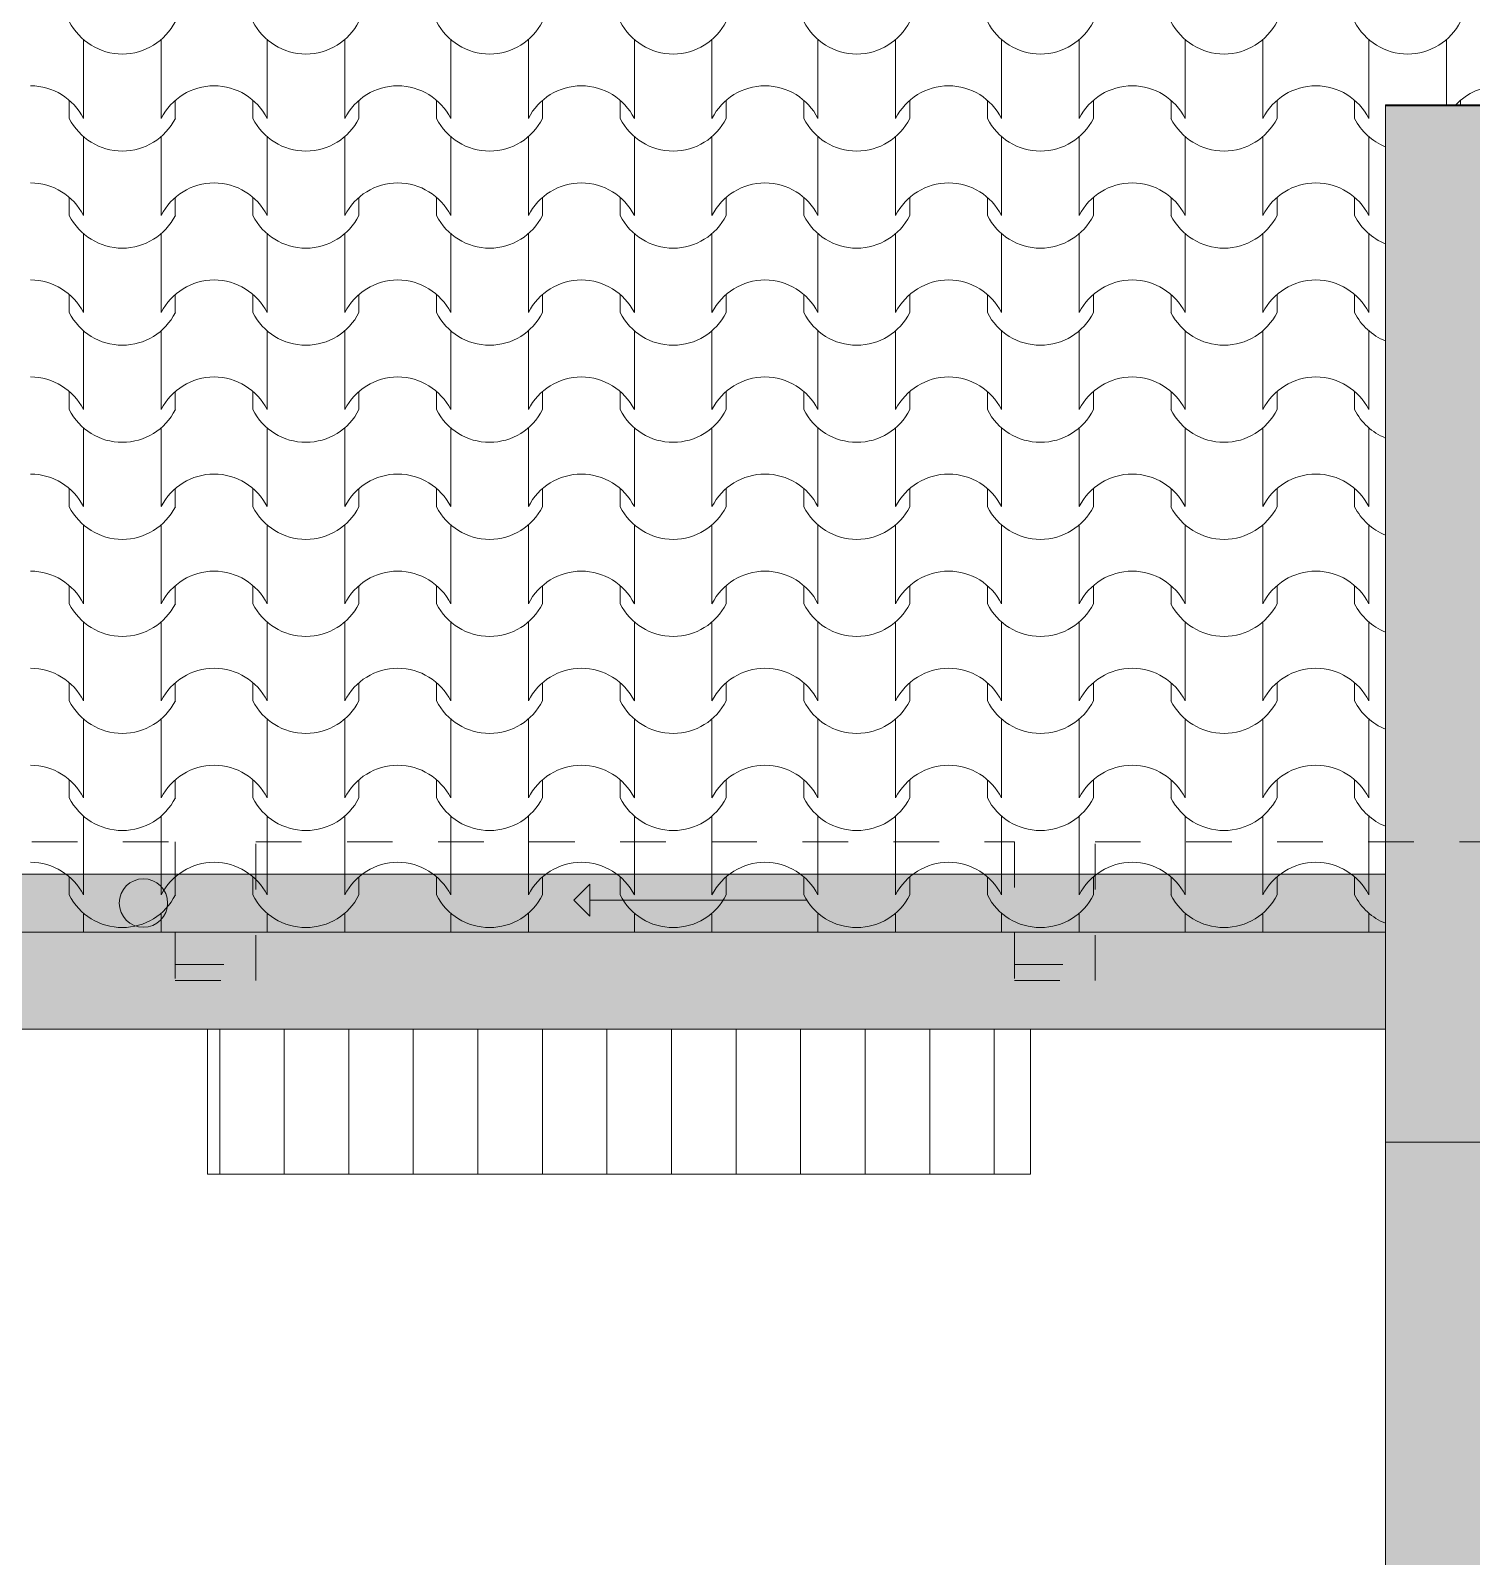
# Model space of a CAD drawing. Header units: feet. Extents: x 2791058 to 2855058, y -67651 to -26651.
# Drawn here: x 2816668 to 2821133, y -51507 to -46780 of the extents above; entities that cross this region are included whole.
import ezdxf

# ---------------------------------------------------------------- set-up
doc = ezdxf.new("R2010")
doc.units = ezdxf.units.FT
doc.header["$MEASUREMENT"] = 0
doc.linetypes.add('Dashed', pattern=[282.222223, 141.111112, -141.111112])
doc.linetypes.add('Long Dashed', pattern=[529.166651, 317.499995, -211.666656])
doc.layers.add('Exterior walls', color=7, linetype='Continuous')
doc.layers.add('Shell - Roof', color=7, linetype='Continuous')
for name, color, linetype, lineweight in [('Exterior walls_Pen_No__1', 7, 'Continuous', 0), ('Model Unit - Zone_Pen_No__1', 7, 'Continuous', 0), ('Shell - Roof_Pen_No__1', 7, 'Continuous', 0), ('Shell - Roof_Pen_No__21', 7, 'Continuous', 0), ('Structural - Bearing_Pen_No__1', 7, 'Continuous', 0), ('Structural - Bearing_Pen_No__13', 54, 'Continuous', 0)]:
    doc.layers.add(name, color=color, linetype=linetype, lineweight=lineweight)
for name, color, linetype, lineweight, true_color in [('Exterior walls_Pen_No__85', 7, 'Continuous', 0, 0x80c2ff), ('Structural - Bearing_Pen_No__62', 7, 'Continuous', 0, 0xaaaaaa), ('Structural - Bearing_Pen_No__82', 7, 'Continuous', 0, 0xaaaaaa)]:
    doc.layers.add(name, color=color, linetype=linetype, lineweight=lineweight, true_color=true_color)

# ---------------------------------------------------------------- blocks, each defined once
blk = doc.blocks.new('*X3', base_point=(2247653.8, -76425))
at = {"layer": 'Structural - Bearing_Pen_No__62', "color": 253, "linetype": 'Continuous', "lineweight": 0, "true_color": 0xaaaaaa}
for p, q in [((2816832, -46807.9), (2816832, -46929.9)), ((2817072.5, -46807.9), (2817072.5, -46929.9)), ((2817401, -46807.9), (2817401, -46929.9)), ((2817641.5, -46807.9), (2817641.5, -46929.9)), ((2817970, -46807.9), (2817970, -46929.9)), ((2818210.4, -46807.9), (2818210.4, -46929.9)), ((2818538.9, -46807.9), (2818538.9, -46929.9)), ((2818779.4, -46807.9), (2818779.4, -46929.9)), ((2819107.9, -46807.9), (2819107.9, -46929.9)), ((2819348.4, -46807.9), (2819348.4, -46929.9)), ((2819676.8, -46807.9), (2819676.8, -46929.9)), ((2819917.3, -46807.9), (2819917.3, -46929.9)), ((2820245.8, -46807.9), (2820245.8, -46929.9)), ((2820486.3, -46807.9), (2820486.3, -46929.9)), ((2820814.8, -46807.9), (2820814.8, -46929.9)), ((2821055.2, -46807.9), (2821055.2, -46929.9)), ((2816832, -46929.9), (2816832, -47051.8)), ((2817072.5, -46929.9), (2817072.5, -47051.8)), ((2817401, -46929.9), (2817401, -47051.8)), ((2817641.5, -46929.9), (2817641.5, -47051.8)), ((2817970, -46929.9), (2817970, -47051.8)), ((2818210.4, -46929.9), (2818210.4, -47051.8)), ((2818538.9, -46929.9), (2818538.9, -47051.8)), ((2818779.4, -46929.9), (2818779.4, -47051.8)), ((2819107.9, -46929.9), (2819107.9, -47051.8)), ((2819348.4, -46929.9), (2819348.4, -47051.8)), ((2819676.8, -46929.9), (2819676.8, -47051.8)), ((2819917.3, -46929.9), (2819917.3, -47051.8)), ((2820245.8, -46929.9), (2820245.8, -47051.8)), ((2820486.3, -46929.9), (2820486.3, -47051.8)), ((2820814.8, -46929.9), (2820814.8, -47051.8)), ((2821055.2, -46929.9), (2821055.2, -47010.1)), ((2816788, -46995.7), (2816788, -47051.8)), ((2817116.5, -46995.7), (2817116.5, -47051.8)), ((2817357, -46995.7), (2817357, -47051.8)), ((2817685.5, -46995.7), (2817685.5, -47051.8)), ((2817926, -46995.7), (2817926, -47051.8)), ((2818254.4, -46995.7), (2818254.4, -47051.8)), ((2818494.9, -46995.7), (2818494.9, -47051.8)), ((2818823.4, -46995.7), (2818823.4, -47051.8)), ((2819063.9, -46995.7), (2819063.9, -47051.8)), ((2819392.4, -46995.7), (2819392.4, -47051.8)), ((2819632.8, -46995.7), (2819632.8, -47051.8)), ((2819961.3, -46995.7), (2819961.3, -47051.8)), ((2820201.8, -46995.7), (2820201.8, -47051.8)), ((2820530.3, -46995.7), (2820530.3, -47051.8)), ((2820770.8, -46995.7), (2820770.8, -47051.8)), ((2821099.2, -46995.7), (2821099.2, -47010.1)), ((2816832, -47108.6), (2816832, -47230.5)), ((2817072.5, -47108.6), (2817072.5, -47230.5)), ((2817401, -47108.6), (2817401, -47230.5)), ((2817641.5, -47108.6), (2817641.5, -47230.5)), ((2817970, -47108.6), (2817970, -47230.5)), ((2818210.4, -47108.6), (2818210.4, -47230.5)), ((2818538.9, -47108.6), (2818538.9, -47230.5)), ((2818779.4, -47108.6), (2818779.4, -47230.5)), ((2819107.9, -47108.6), (2819107.9, -47230.5)), ((2819348.4, -47108.6), (2819348.4, -47230.5)), ((2819676.8, -47108.6), (2819676.8, -47230.5)), ((2819917.3, -47108.6), (2819917.3, -47230.5)), ((2820245.8, -47108.6), (2820245.8, -47230.5)), ((2820486.3, -47108.6), (2820486.3, -47230.5)), ((2820814.8, -47108.6), (2820814.8, -47230.5)), ((2816832, -47230.5), (2816832, -47352.5)), ((2817072.5, -47230.5), (2817072.5, -47352.5)), ((2817401, -47230.5), (2817401, -47352.5)), ((2817641.5, -47230.5), (2817641.5, -47352.5)), ((2817970, -47230.5), (2817970, -47352.5)), ((2818210.4, -47230.5), (2818210.4, -47352.5)), ((2818538.9, -47230.5), (2818538.9, -47352.5)), ((2818779.4, -47230.5), (2818779.4, -47352.5)), ((2819107.9, -47230.5), (2819107.9, -47352.5)), ((2819348.4, -47230.5), (2819348.4, -47352.5)), ((2819676.8, -47230.5), (2819676.8, -47352.5)), ((2819917.3, -47230.5), (2819917.3, -47352.5)), ((2820245.8, -47230.5), (2820245.8, -47352.5)), ((2820486.3, -47230.5), (2820486.3, -47352.5)), ((2820814.8, -47230.5), (2820814.8, -47352.5)), ((2816788, -47296.4), (2816788, -47352.5)), ((2817116.5, -47296.4), (2817116.5, -47352.5)), ((2817357, -47296.4), (2817357, -47352.5)), ((2817685.5, -47296.4), (2817685.5, -47352.5)), ((2817926, -47296.4), (2817926, -47352.5)), ((2818254.4, -47296.4), (2818254.4, -47352.5)), ((2818494.9, -47296.4), (2818494.9, -47352.5)), ((2818823.4, -47296.4), (2818823.4, -47352.5)), ((2819063.9, -47296.4), (2819063.9, -47352.5)), ((2819392.4, -47296.4), (2819392.4, -47352.5)), ((2819632.8, -47296.4), (2819632.8, -47352.5)), ((2819961.3, -47296.4), (2819961.3, -47352.5)), ((2820201.8, -47296.4), (2820201.8, -47352.5)), ((2820530.3, -47296.4), (2820530.3, -47352.5)), ((2820770.8, -47296.4), (2820770.8, -47352.5)), ((2816832, -47409.3), (2816832, -47531.2)), ((2817072.5, -47409.3), (2817072.5, -47531.2)), ((2817401, -47409.3), (2817401, -47531.2)), ((2817641.5, -47409.3), (2817641.5, -47531.2)), ((2817970, -47409.3), (2817970, -47531.2)), ((2818210.4, -47409.3), (2818210.4, -47531.2)), ((2818538.9, -47409.3), (2818538.9, -47531.2)), ((2818779.4, -47409.3), (2818779.4, -47531.2)), ((2819107.9, -47409.3), (2819107.9, -47531.2)), ((2819348.4, -47409.3), (2819348.4, -47531.2)), ((2819676.8, -47409.3), (2819676.8, -47531.2)), ((2819917.3, -47409.3), (2819917.3, -47531.2)), ((2820245.8, -47409.3), (2820245.8, -47531.2)), ((2820486.3, -47409.3), (2820486.3, -47531.2)), ((2820814.8, -47409.3), (2820814.8, -47531.2)), ((2816832, -47531.2), (2816832, -47653.1)), ((2817072.5, -47531.2), (2817072.5, -47653.1)), ((2817401, -47531.2), (2817401, -47653.1)), ((2817641.5, -47531.2), (2817641.5, -47653.1)), ((2817970, -47531.2), (2817970, -47653.1)), ((2818210.4, -47531.2), (2818210.4, -47653.1)), ((2818538.9, -47531.2), (2818538.9, -47653.1)), ((2818779.4, -47531.2), (2818779.4, -47653.1)), ((2819107.9, -47531.2), (2819107.9, -47653.1)), ((2819348.4, -47531.2), (2819348.4, -47653.1)), ((2819676.8, -47531.2), (2819676.8, -47653.1)), ((2819917.3, -47531.2), (2819917.3, -47653.1)), ((2820245.8, -47531.2), (2820245.8, -47653.1)), ((2820486.3, -47531.2), (2820486.3, -47653.1)), ((2820814.8, -47531.2), (2820814.8, -47653.1)), ((2816788, -47597.1), (2816788, -47653.1)), ((2817116.5, -47597.1), (2817116.5, -47653.1)), ((2817357, -47597.1), (2817357, -47653.1)), ((2817685.5, -47597.1), (2817685.5, -47653.1)), ((2817926, -47597.1), (2817926, -47653.1)), ((2818254.4, -47597.1), (2818254.4, -47653.1)), ((2818494.9, -47597.1), (2818494.9, -47653.1)), ((2818823.4, -47597.1), (2818823.4, -47653.1)), ((2819063.9, -47597.1), (2819063.9, -47653.1)), ((2819392.4, -47597.1), (2819392.4, -47653.1)), ((2819632.8, -47597.1), (2819632.8, -47653.1)), ((2819961.3, -47597.1), (2819961.3, -47653.1)), ((2820201.8, -47597.1), (2820201.8, -47653.1)), ((2820530.3, -47597.1), (2820530.3, -47653.1)), ((2820770.8, -47597.1), (2820770.8, -47653.1)), ((2816832, -47709.9), (2816832, -47831.9)), ((2817072.5, -47709.9), (2817072.5, -47831.9)), ((2817401, -47709.9), (2817401, -47831.9)), ((2817641.5, -47709.9), (2817641.5, -47831.9)), ((2817970, -47709.9), (2817970, -47831.9)), ((2818210.4, -47709.9), (2818210.4, -47831.9)), ((2818538.9, -47709.9), (2818538.9, -47831.9)), ((2818779.4, -47709.9), (2818779.4, -47831.9)), ((2819107.9, -47709.9), (2819107.9, -47831.9)), ((2819348.4, -47709.9), (2819348.4, -47831.9)), ((2819676.8, -47709.9), (2819676.8, -47831.9)), ((2819917.3, -47709.9), (2819917.3, -47831.9)), ((2820245.8, -47709.9), (2820245.8, -47831.9)), ((2820486.3, -47709.9), (2820486.3, -47831.9)), ((2820814.8, -47709.9), (2820814.8, -47831.9)), ((2816832, -47831.9), (2816832, -47953.8)), ((2817072.5, -47831.9), (2817072.5, -47953.8)), ((2817401, -47831.9), (2817401, -47953.8)), ((2817641.5, -47831.9), (2817641.5, -47953.8)), ((2817970, -47831.9), (2817970, -47953.8)), ((2818210.4, -47831.9), (2818210.4, -47953.8)), ((2818538.9, -47831.9), (2818538.9, -47953.8)), ((2818779.4, -47831.9), (2818779.4, -47953.8)), ((2819107.9, -47831.9), (2819107.9, -47953.8)), ((2819348.4, -47831.9), (2819348.4, -47953.8)), ((2819676.8, -47831.9), (2819676.8, -47953.8)), ((2819917.3, -47831.9), (2819917.3, -47953.8)), ((2820245.8, -47831.9), (2820245.8, -47953.8)), ((2820486.3, -47831.9), (2820486.3, -47953.8)), ((2820814.8, -47831.9), (2820814.8, -47953.8)), ((2816788, -47897.8), (2816788, -47953.8)), ((2817116.5, -47897.8), (2817116.5, -47953.8)), ((2817357, -47897.8), (2817357, -47953.8)), ((2817685.5, -47897.8), (2817685.5, -47953.8)), ((2817926, -47897.8), (2817926, -47953.8)), ((2818254.4, -47897.8), (2818254.4, -47953.8)), ((2818494.9, -47897.8), (2818494.9, -47953.8)), ((2818823.4, -47897.8), (2818823.4, -47953.8)), ((2819063.9, -47897.8), (2819063.9, -47953.8)), ((2819392.4, -47897.8), (2819392.4, -47953.8)), ((2819632.8, -47897.8), (2819632.8, -47953.8)), ((2819961.3, -47897.8), (2819961.3, -47953.8)), ((2820201.8, -47897.8), (2820201.8, -47953.8)), ((2820530.3, -47897.8), (2820530.3, -47953.8)), ((2820770.8, -47897.8), (2820770.8, -47953.8)), ((2816832, -48010.6), (2816832, -48132.5)), ((2817072.5, -48010.6), (2817072.5, -48132.5)), ((2817401, -48010.6), (2817401, -48132.5)), ((2817641.5, -48010.6), (2817641.5, -48132.5)), ((2817970, -48010.6), (2817970, -48132.5)), ((2818210.4, -48010.6), (2818210.4, -48132.5)), ((2818538.9, -48010.6), (2818538.9, -48132.5)), ((2818779.4, -48010.6), (2818779.4, -48132.5)), ((2819107.9, -48010.6), (2819107.9, -48132.5)), ((2819348.4, -48010.6), (2819348.4, -48132.5)), ((2819676.8, -48010.6), (2819676.8, -48132.5)), ((2819917.3, -48010.6), (2819917.3, -48132.5)), ((2820245.8, -48010.6), (2820245.8, -48132.5)), ((2820486.3, -48010.6), (2820486.3, -48132.5)), ((2820814.8, -48010.6), (2820814.8, -48132.5)), ((2816832, -48132.5), (2816832, -48254.5)), ((2817072.5, -48132.5), (2817072.5, -48254.5)), ((2817401, -48132.5), (2817401, -48254.5)), ((2817641.5, -48132.5), (2817641.5, -48254.5)), ((2817970, -48132.5), (2817970, -48254.5)), ((2818210.4, -48132.5), (2818210.4, -48254.5)), ((2818538.9, -48132.5), (2818538.9, -48254.5)), ((2818779.4, -48132.5), (2818779.4, -48254.5)), ((2819107.9, -48132.5), (2819107.9, -48254.5)), ((2819348.4, -48132.5), (2819348.4, -48254.5)), ((2819676.8, -48132.5), (2819676.8, -48254.5)), ((2819917.3, -48132.5), (2819917.3, -48254.5)), ((2820245.8, -48132.5), (2820245.8, -48254.5)), ((2820486.3, -48132.5), (2820486.3, -48254.5)), ((2820814.8, -48132.5), (2820814.8, -48254.5)), ((2816788, -48198.4), (2816788, -48254.5)), ((2817116.5, -48198.4), (2817116.5, -48254.5)), ((2817357, -48198.4), (2817357, -48254.5)), ((2817685.5, -48198.4), (2817685.5, -48254.5)), ((2817926, -48198.4), (2817926, -48254.5)), ((2818254.4, -48198.4), (2818254.4, -48254.5)), ((2818494.9, -48198.4), (2818494.9, -48254.5)), ((2818823.4, -48198.4), (2818823.4, -48254.5)), ((2819063.9, -48198.4), (2819063.9, -48254.5)), ((2819392.4, -48198.4), (2819392.4, -48254.5)), ((2819632.8, -48198.4), (2819632.8, -48254.5)), ((2819961.3, -48198.4), (2819961.3, -48254.5)), ((2820201.8, -48198.4), (2820201.8, -48254.5)), ((2820530.3, -48198.4), (2820530.3, -48254.5)), ((2820770.8, -48198.4), (2820770.8, -48254.5)), ((2816832, -48311.3), (2816832, -48433.2)), ((2817072.5, -48311.3), (2817072.5, -48433.2)), ((2817401, -48311.3), (2817401, -48433.2)), ((2817641.5, -48311.3), (2817641.5, -48433.2)), ((2817970, -48311.3), (2817970, -48433.2)), ((2818210.4, -48311.3), (2818210.4, -48433.2)), ((2818538.9, -48311.3), (2818538.9, -48433.2)), ((2818779.4, -48311.3), (2818779.4, -48433.2)), ((2819107.9, -48311.3), (2819107.9, -48433.2)), ((2819348.4, -48311.3), (2819348.4, -48433.2)), ((2819676.8, -48311.3), (2819676.8, -48433.2)), ((2819917.3, -48311.3), (2819917.3, -48433.2)), ((2820245.8, -48311.3), (2820245.8, -48433.2)), ((2820486.3, -48311.3), (2820486.3, -48433.2)), ((2820814.8, -48311.3), (2820814.8, -48433.2)), ((2816832, -48433.2), (2816832, -48555.2)), ((2817072.5, -48433.2), (2817072.5, -48555.2)), ((2817401, -48433.2), (2817401, -48555.2)), ((2817641.5, -48433.2), (2817641.5, -48555.2)), ((2817970, -48433.2), (2817970, -48555.2)), ((2818210.4, -48433.2), (2818210.4, -48555.2)), ((2818538.9, -48433.2), (2818538.9, -48555.2)), ((2818779.4, -48433.2), (2818779.4, -48555.2)), ((2819107.9, -48433.2), (2819107.9, -48555.2)), ((2819348.4, -48433.2), (2819348.4, -48555.2)), ((2819676.8, -48433.2), (2819676.8, -48555.2)), ((2819917.3, -48433.2), (2819917.3, -48555.2)), ((2820245.8, -48433.2), (2820245.8, -48555.2)), ((2820486.3, -48433.2), (2820486.3, -48555.2)), ((2820814.8, -48433.2), (2820814.8, -48555.2)), ((2816788, -48499.1), (2816788, -48555.2)), ((2817116.5, -48499.1), (2817116.5, -48555.2)), ((2817357, -48499.1), (2817357, -48555.2)), ((2817685.5, -48499.1), (2817685.5, -48555.2)), ((2817926, -48499.1), (2817926, -48555.2)), ((2818254.4, -48499.1), (2818254.4, -48555.2)), ((2818494.9, -48499.1), (2818494.9, -48555.2)), ((2818823.4, -48499.1), (2818823.4, -48555.2)), ((2819063.9, -48499.1), (2819063.9, -48555.2)), ((2819392.4, -48499.1), (2819392.4, -48555.2)), ((2819632.8, -48499.1), (2819632.8, -48555.2)), ((2819961.3, -48499.1), (2819961.3, -48555.2)), ((2820201.8, -48499.1), (2820201.8, -48555.2)), ((2820530.3, -48499.1), (2820530.3, -48555.2)), ((2820770.8, -48499.1), (2820770.8, -48555.2)), ((2816832, -48611.9), (2816832, -48733.9)), ((2817072.5, -48611.9), (2817072.5, -48733.9)), ((2817401, -48611.9), (2817401, -48733.9)), ((2817641.5, -48611.9), (2817641.5, -48733.9)), ((2817970, -48611.9), (2817970, -48733.9)), ((2818210.4, -48611.9), (2818210.4, -48733.9)), ((2818538.9, -48611.9), (2818538.9, -48733.9)), ((2818779.4, -48611.9), (2818779.4, -48733.9)), ((2819107.9, -48611.9), (2819107.9, -48733.9)), ((2819348.4, -48611.9), (2819348.4, -48733.9)), ((2819676.8, -48611.9), (2819676.8, -48733.9)), ((2819917.3, -48611.9), (2819917.3, -48733.9)), ((2820245.8, -48611.9), (2820245.8, -48733.9)), ((2820486.3, -48611.9), (2820486.3, -48733.9)), ((2820814.8, -48611.9), (2820814.8, -48733.9)), ((2816832, -48733.9), (2816832, -48855.8)), ((2817072.5, -48733.9), (2817072.5, -48855.8)), ((2817401, -48733.9), (2817401, -48855.8)), ((2817641.5, -48733.9), (2817641.5, -48855.8)), ((2817970, -48733.9), (2817970, -48855.8)), ((2818210.4, -48733.9), (2818210.4, -48855.8)), ((2818538.9, -48733.9), (2818538.9, -48855.8)), ((2818779.4, -48733.9), (2818779.4, -48855.8)), ((2819107.9, -48733.9), (2819107.9, -48855.8)), ((2819348.4, -48733.9), (2819348.4, -48855.8)), ((2819676.8, -48733.9), (2819676.8, -48855.8)), ((2819917.3, -48733.9), (2819917.3, -48855.8)), ((2820245.8, -48733.9), (2820245.8, -48855.8)), ((2820486.3, -48733.9), (2820486.3, -48855.8)), ((2820814.8, -48733.9), (2820814.8, -48855.8)), ((2816788, -48799.8), (2816788, -48855.8)), ((2817116.5, -48799.8), (2817116.5, -48855.8)), ((2817357, -48799.8), (2817357, -48855.8)), ((2817685.5, -48799.8), (2817685.5, -48855.8)), ((2817926, -48799.8), (2817926, -48855.8)), ((2818254.4, -48799.8), (2818254.4, -48855.8)), ((2818494.9, -48799.8), (2818494.9, -48855.8)), ((2818823.4, -48799.8), (2818823.4, -48855.8)), ((2819063.9, -48799.8), (2819063.9, -48855.8)), ((2819392.4, -48799.8), (2819392.4, -48855.8)), ((2819632.8, -48799.8), (2819632.8, -48855.8)), ((2819961.3, -48799.8), (2819961.3, -48855.8)), ((2820201.8, -48799.8), (2820201.8, -48855.8)), ((2820530.3, -48799.8), (2820530.3, -48855.8)), ((2820770.8, -48799.8), (2820770.8, -48855.8)), ((2816832, -48912.6), (2816832, -49034.6)), ((2817072.5, -48912.6), (2817072.5, -49034.6)), ((2817401, -48912.6), (2817401, -49034.6)), ((2817641.5, -48912.6), (2817641.5, -49034.6)), ((2817970, -48912.6), (2817970, -49034.6)), ((2818210.4, -48912.6), (2818210.4, -49034.6)), ((2818538.9, -48912.6), (2818538.9, -49034.6)), ((2818779.4, -48912.6), (2818779.4, -49034.6)), ((2819107.9, -48912.6), (2819107.9, -49034.6)), ((2819348.4, -48912.6), (2819348.4, -49034.6)), ((2819676.8, -48912.6), (2819676.8, -49034.6)), ((2819917.3, -48912.6), (2819917.3, -49034.6)), ((2820245.8, -48912.6), (2820245.8, -49034.6)), ((2820486.3, -48912.6), (2820486.3, -49034.6)), ((2820814.8, -48912.6), (2820814.8, -49034.6)), ((2816832, -49034.6), (2816832, -49156.5)), ((2817072.5, -49034.6), (2817072.5, -49156.5)), ((2817401, -49034.6), (2817401, -49156.5)), ((2817641.5, -49034.6), (2817641.5, -49156.5)), ((2817970, -49034.6), (2817970, -49156.5)), ((2818210.4, -49034.6), (2818210.4, -49156.5)), ((2818538.9, -49034.6), (2818538.9, -49156.5)), ((2818779.4, -49034.6), (2818779.4, -49156.5)), ((2819107.9, -49034.6), (2819107.9, -49156.5)), ((2819348.4, -49034.6), (2819348.4, -49156.5)), ((2819676.8, -49034.6), (2819676.8, -49156.5)), ((2819917.3, -49034.6), (2819917.3, -49156.5)), ((2820245.8, -49034.6), (2820245.8, -49156.5)), ((2820486.3, -49034.6), (2820486.3, -49156.5)), ((2820814.8, -49034.6), (2820814.8, -49156.5)), ((2816788, -49100.4), (2816788, -49156.5)), ((2817116.5, -49100.4), (2817116.5, -49156.5)), ((2817357, -49100.4), (2817357, -49156.5)), ((2817685.5, -49100.4), (2817685.5, -49156.5)), ((2817926, -49100.4), (2817926, -49156.5)), ((2818254.4, -49100.4), (2818254.4, -49156.5)), ((2818494.9, -49100.4), (2818494.9, -49156.5)), ((2818823.4, -49100.4), (2818823.4, -49156.5)), ((2819063.9, -49100.4), (2819063.9, -49156.5)), ((2819392.4, -49100.4), (2819392.4, -49156.5)), ((2819632.8, -49100.4), (2819632.8, -49156.5)), ((2819961.3, -49100.4), (2819961.3, -49156.5)), ((2820201.8, -49100.4), (2820201.8, -49156.5)), ((2820530.3, -49100.4), (2820530.3, -49156.5)), ((2820770.8, -49100.4), (2820770.8, -49156.5)), ((2816832, -49213.3), (2816832, -49335.2)), ((2817072.5, -49213.3), (2817072.5, -49335.2)), ((2817401, -49213.3), (2817401, -49335.2)), ((2817641.5, -49213.3), (2817641.5, -49335.2)), ((2817970, -49213.3), (2817970, -49335.2)), ((2818210.4, -49213.3), (2818210.4, -49335.2)), ((2818538.9, -49213.3), (2818538.9, -49335.2)), ((2818779.4, -49213.3), (2818779.4, -49335.2)), ((2819107.9, -49213.3), (2819107.9, -49335.2)), ((2819348.4, -49213.3), (2819348.4, -49335.2)), ((2819676.8, -49213.3), (2819676.8, -49335.2)), ((2819917.3, -49213.3), (2819917.3, -49335.2)), ((2820245.8, -49213.3), (2820245.8, -49335.2)), ((2820486.3, -49213.3), (2820486.3, -49335.2)), ((2820814.8, -49213.3), (2820814.8, -49335.2)), ((2816832, -49335.2), (2816832, -49457.2)), ((2817072.5, -49335.2), (2817072.5, -49457.2)), ((2817401, -49335.2), (2817401, -49457.2)), ((2817641.5, -49335.2), (2817641.5, -49457.2)), ((2817970, -49335.2), (2817970, -49457.2)), ((2818210.4, -49335.2), (2818210.4, -49457.2)), ((2818538.9, -49335.2), (2818538.9, -49457.2)), ((2818779.4, -49335.2), (2818779.4, -49457.2)), ((2819107.9, -49335.2), (2819107.9, -49457.2)), ((2819348.4, -49335.2), (2819348.4, -49457.2)), ((2819676.8, -49335.2), (2819676.8, -49457.2)), ((2819917.3, -49335.2), (2819917.3, -49457.2)), ((2820245.8, -49335.2), (2820245.8, -49457.2)), ((2820486.3, -49335.2), (2820486.3, -49457.2)), ((2820814.8, -49335.2), (2820814.8, -49457.2)), ((2816788, -49401.1), (2816788, -49457.2)), ((2817116.5, -49401.1), (2817116.5, -49457.2)), ((2817357, -49401.1), (2817357, -49457.2)), ((2817685.5, -49401.1), (2817685.5, -49457.2)), ((2817926, -49401.1), (2817926, -49457.2)), ((2818254.4, -49401.1), (2818254.4, -49457.2)), ((2818494.9, -49401.1), (2818494.9, -49457.2)), ((2818823.4, -49401.1), (2818823.4, -49457.2)), ((2819063.9, -49401.1), (2819063.9, -49457.2)), ((2819392.4, -49401.1), (2819392.4, -49457.2)), ((2819632.8, -49401.1), (2819632.8, -49457.2)), ((2819961.3, -49401.1), (2819961.3, -49457.2)), ((2820201.8, -49401.1), (2820201.8, -49457.2)), ((2820530.3, -49401.1), (2820530.3, -49457.2)), ((2820770.8, -49401.1), (2820770.8, -49457.2)), ((2816832, -49514), (2816832, -49572.7)), ((2817072.5, -49514), (2817072.5, -49572.7)), ((2817401, -49514), (2817401, -49572.7)), ((2817641.5, -49514), (2817641.5, -49572.7)), ((2817970, -49514), (2817970, -49572.7)), ((2818210.4, -49514), (2818210.4, -49572.7)), ((2818538.9, -49514), (2818538.9, -49572.7)), ((2818779.4, -49514), (2818779.4, -49572.7)), ((2819107.9, -49514), (2819107.9, -49572.7)), ((2819348.4, -49514), (2819348.4, -49572.7)), ((2819676.8, -49514), (2819676.8, -49572.7)), ((2819917.3, -49514), (2819917.3, -49572.7)), ((2820245.8, -49514), (2820245.8, -49572.7)), ((2820486.3, -49514), (2820486.3, -49572.7)), ((2820814.8, -49514), (2820814.8, -49572.7))]:
    blk.add_line(p, q, dxfattribs=at)
for centre, radius, start, end in [((2816952.3, -46668.5), 183.9, 206.7044, 333.2956), ((2817521.2, -46668.5), 183.9, 206.7044, 333.2956), ((2818090.2, -46668.5), 183.9, 206.7044, 333.2956), ((2818659.2, -46668.5), 183.9, 206.7044, 333.2956), ((2819228.1, -46668.5), 183.9, 206.7044, 333.2956), ((2819797.1, -46668.5), 183.9, 206.7044, 333.2956), ((2820366, -46668.5), 183.9, 206.7044, 333.2956), ((2820935, -46668.5), 183.9, 206.7044, 333.2956), ((2816667.3, -47135.7), 184.9, 26.9885, 89.8295), ((2817237.3, -47135.7), 184.9, 90.1705, 153.0115), ((2817236.2, -47135.7), 184.9, 26.9885, 89.8295), ((2817806.3, -47135.7), 184.9, 90.1705, 153.0115), ((2817805.2, -47135.7), 184.9, 26.9885, 89.8295), ((2818375.2, -47135.7), 184.9, 90.1705, 153.0115), ((2818374.1, -47135.7), 184.9, 26.9885, 89.8295), ((2818944.2, -47135.7), 184.9, 90.1705, 153.0115), ((2818943.1, -47135.7), 184.9, 26.9885, 89.8295), ((2819513.2, -47135.7), 184.9, 90.1705, 153.0115), ((2819512.1, -47135.7), 184.9, 26.9885, 89.8295), ((2820082.1, -47135.7), 184.9, 90.1705, 153.0115), ((2820081, -47135.7), 184.9, 26.9885, 89.8295), ((2820651.1, -47135.7), 184.9, 90.1705, 153.0115), ((2820650, -47135.7), 184.9, 26.9885, 89.8295), ((2821220, -47135.7), 184.9, 90.1705, 137.2025), ((2816952.3, -46969.2), 183.9, 206.7044, 333.2956), ((2817521.2, -46969.2), 183.9, 206.7044, 333.2956), ((2818090.2, -46969.2), 183.9, 206.7044, 333.2956), ((2818659.2, -46969.2), 183.9, 206.7044, 333.2956), ((2819228.1, -46969.2), 183.9, 206.7044, 333.2956), ((2819797.1, -46969.2), 183.9, 206.7044, 333.2956), ((2820366, -46969.2), 183.9, 206.7044, 333.2956), ((2820935, -46969.2), 183.9, 206.7044, 248.1094), ((2816667.3, -47436.4), 184.9, 26.9885, 89.8295), ((2817237.3, -47436.4), 184.9, 90.1705, 153.0115), ((2817236.2, -47436.4), 184.9, 26.9885, 89.8295), ((2817806.3, -47436.4), 184.9, 90.1705, 153.0115), ((2817805.2, -47436.4), 184.9, 26.9885, 89.8295), ((2818375.2, -47436.4), 184.9, 90.1705, 153.0115), ((2818374.1, -47436.4), 184.9, 26.9885, 89.8295), ((2818944.2, -47436.4), 184.9, 90.1705, 153.0115), ((2818943.1, -47436.4), 184.9, 26.9885, 89.8295), ((2819513.2, -47436.4), 184.9, 90.1705, 153.0115), ((2819512.1, -47436.4), 184.9, 26.9885, 89.8295), ((2820082.1, -47436.4), 184.9, 90.1705, 153.0115), ((2820081, -47436.4), 184.9, 26.9885, 89.8295), ((2820651.1, -47436.4), 184.9, 90.1705, 153.0115), ((2820650, -47436.4), 184.9, 26.9885, 89.8295), ((2816952.3, -47269.8), 183.9, 206.7044, 333.2956), ((2817521.2, -47269.8), 183.9, 206.7044, 333.2956), ((2818090.2, -47269.8), 183.9, 206.7044, 333.2956), ((2818659.2, -47269.8), 183.9, 206.7044, 333.2956), ((2819228.1, -47269.8), 183.9, 206.7044, 333.2956), ((2819797.1, -47269.8), 183.9, 206.7044, 333.2956), ((2820366, -47269.8), 183.9, 206.7044, 333.2956), ((2820935, -47269.8), 183.9, 206.7044, 248.1094), ((2816667.3, -47737.1), 184.9, 26.9885, 89.8295), ((2817237.3, -47737.1), 184.9, 90.1705, 153.0115), ((2817236.2, -47737.1), 184.9, 26.9885, 89.8295), ((2817806.3, -47737.1), 184.9, 90.1705, 153.0115), ((2817805.2, -47737.1), 184.9, 26.9885, 89.8295), ((2818375.2, -47737.1), 184.9, 90.1705, 153.0115), ((2818374.1, -47737.1), 184.9, 26.9885, 89.8295), ((2818944.2, -47737.1), 184.9, 90.1705, 153.0115), ((2818943.1, -47737.1), 184.9, 26.9885, 89.8295), ((2819513.2, -47737.1), 184.9, 90.1705, 153.0115), ((2819512.1, -47737.1), 184.9, 26.9885, 89.8295), ((2820082.1, -47737.1), 184.9, 90.1705, 153.0115), ((2820081, -47737.1), 184.9, 26.9885, 89.8295), ((2820651.1, -47737.1), 184.9, 90.1705, 153.0115), ((2820650, -47737.1), 184.9, 26.9885, 89.8295), ((2816952.3, -47570.5), 183.9, 206.7044, 333.2956), ((2817521.2, -47570.5), 183.9, 206.7044, 333.2956), ((2818090.2, -47570.5), 183.9, 206.7044, 333.2956), ((2818659.2, -47570.5), 183.9, 206.7044, 333.2956), ((2819228.1, -47570.5), 183.9, 206.7044, 333.2956), ((2819797.1, -47570.5), 183.9, 206.7044, 333.2956), ((2820366, -47570.5), 183.9, 206.7044, 333.2956), ((2820935, -47570.5), 183.9, 206.7044, 248.1094), ((2816667.3, -48037.7), 184.9, 26.9885, 89.8295), ((2817237.3, -48037.7), 184.9, 90.1705, 153.0115), ((2817236.2, -48037.7), 184.9, 26.9885, 89.8295), ((2817806.3, -48037.7), 184.9, 90.1705, 153.0115), ((2817805.2, -48037.7), 184.9, 26.9885, 89.8295), ((2818375.2, -48037.7), 184.9, 90.1705, 153.0115), ((2818374.1, -48037.7), 184.9, 26.9885, 89.8295), ((2818944.2, -48037.7), 184.9, 90.1705, 153.0115), ((2818943.1, -48037.7), 184.9, 26.9885, 89.8295), ((2819513.2, -48037.7), 184.9, 90.1705, 153.0115), ((2819512.1, -48037.7), 184.9, 26.9885, 89.8295), ((2820082.1, -48037.7), 184.9, 90.1705, 153.0115), ((2820081, -48037.7), 184.9, 26.9885, 89.8295), ((2820651.1, -48037.7), 184.9, 90.1705, 153.0115), ((2820650, -48037.7), 184.9, 26.9885, 89.8295), ((2816952.3, -47871.2), 183.9, 206.7044, 333.2956), ((2817521.2, -47871.2), 183.9, 206.7044, 333.2956), ((2818090.2, -47871.2), 183.9, 206.7044, 333.2956), ((2818659.2, -47871.2), 183.9, 206.7044, 333.2956), ((2819228.1, -47871.2), 183.9, 206.7044, 333.2956), ((2819797.1, -47871.2), 183.9, 206.7044, 333.2956), ((2820366, -47871.2), 183.9, 206.7044, 333.2956), ((2820935, -47871.2), 183.9, 206.7044, 248.1094), ((2816667.3, -48338.4), 184.9, 26.9885, 89.8295), ((2817237.3, -48338.4), 184.9, 90.1705, 153.0115), ((2817236.2, -48338.4), 184.9, 26.9885, 89.8295), ((2817806.3, -48338.4), 184.9, 90.1705, 153.0115), ((2817805.2, -48338.4), 184.9, 26.9885, 89.8295), ((2818375.2, -48338.4), 184.9, 90.1705, 153.0115), ((2818374.1, -48338.4), 184.9, 26.9885, 89.8295), ((2818944.2, -48338.4), 184.9, 90.1705, 153.0115), ((2818943.1, -48338.4), 184.9, 26.9885, 89.8295), ((2819513.2, -48338.4), 184.9, 90.1705, 153.0115), ((2819512.1, -48338.4), 184.9, 26.9885, 89.8295), ((2820082.1, -48338.4), 184.9, 90.1705, 153.0115), ((2820081, -48338.4), 184.9, 26.9885, 89.8295), ((2820651.1, -48338.4), 184.9, 90.1705, 153.0115), ((2820650, -48338.4), 184.9, 26.9885, 89.8295), ((2816952.3, -48171.9), 183.9, 206.7044, 333.2956), ((2817521.2, -48171.9), 183.9, 206.7044, 333.2956), ((2818090.2, -48171.9), 183.9, 206.7044, 333.2956), ((2818659.2, -48171.9), 183.9, 206.7044, 333.2956), ((2819228.1, -48171.9), 183.9, 206.7044, 333.2956), ((2819797.1, -48171.9), 183.9, 206.7044, 333.2956), ((2820366, -48171.9), 183.9, 206.7044, 333.2956), ((2820935, -48171.9), 183.9, 206.7044, 248.1094), ((2816667.3, -48639.1), 184.9, 26.9885, 89.8295), ((2817237.3, -48639.1), 184.9, 90.1705, 153.0115), ((2817236.2, -48639.1), 184.9, 26.9885, 89.8295), ((2817806.3, -48639.1), 184.9, 90.1705, 153.0115), ((2817805.2, -48639.1), 184.9, 26.9885, 89.8295), ((2818375.2, -48639.1), 184.9, 90.1705, 153.0115), ((2818374.1, -48639.1), 184.9, 26.9885, 89.8295), ((2818944.2, -48639.1), 184.9, 90.1705, 153.0115), ((2818943.1, -48639.1), 184.9, 26.9885, 89.8295), ((2819513.2, -48639.1), 184.9, 90.1705, 153.0115), ((2819512.1, -48639.1), 184.9, 26.9885, 89.8295), ((2820082.1, -48639.1), 184.9, 90.1705, 153.0115), ((2820081, -48639.1), 184.9, 26.9885, 89.8295), ((2820651.1, -48639.1), 184.9, 90.1705, 153.0115), ((2820650, -48639.1), 184.9, 26.9885, 89.8295), ((2816952.3, -48472.5), 183.9, 206.7044, 333.2956), ((2817521.2, -48472.5), 183.9, 206.7044, 333.2956), ((2818090.2, -48472.5), 183.9, 206.7044, 333.2956), ((2818659.2, -48472.5), 183.9, 206.7044, 333.2956), ((2819228.1, -48472.5), 183.9, 206.7044, 333.2956), ((2819797.1, -48472.5), 183.9, 206.7044, 333.2956), ((2820366, -48472.5), 183.9, 206.7044, 333.2956), ((2820935, -48472.5), 183.9, 206.7044, 248.1094), ((2816667.3, -48939.8), 184.9, 26.9885, 89.8295), ((2817237.3, -48939.8), 184.9, 90.1705, 153.0115), ((2817236.2, -48939.8), 184.9, 26.9885, 89.8295), ((2817806.3, -48939.8), 184.9, 90.1705, 153.0115), ((2817805.2, -48939.8), 184.9, 26.9885, 89.8295), ((2818375.2, -48939.8), 184.9, 90.1705, 153.0115), ((2818374.1, -48939.8), 184.9, 26.9885, 89.8295), ((2818944.2, -48939.8), 184.9, 90.1705, 153.0115), ((2818943.1, -48939.8), 184.9, 26.9885, 89.8295), ((2819513.2, -48939.8), 184.9, 90.1705, 153.0115), ((2819512.1, -48939.8), 184.9, 26.9885, 89.8295), ((2820082.1, -48939.8), 184.9, 90.1705, 153.0115), ((2820081, -48939.8), 184.9, 26.9885, 89.8295), ((2820651.1, -48939.8), 184.9, 90.1705, 153.0115), ((2820650, -48939.8), 184.9, 26.9885, 89.8295), ((2816952.3, -48773.2), 183.9, 206.7044, 333.2956), ((2817521.2, -48773.2), 183.9, 206.7044, 333.2956), ((2818090.2, -48773.2), 183.9, 206.7044, 333.2956), ((2818659.2, -48773.2), 183.9, 206.7044, 333.2956), ((2819228.1, -48773.2), 183.9, 206.7044, 333.2956), ((2819797.1, -48773.2), 183.9, 206.7044, 333.2956), ((2820366, -48773.2), 183.9, 206.7044, 333.2956), ((2820935, -48773.2), 183.9, 206.7044, 248.1094), ((2816667.3, -49240.4), 184.9, 26.9885, 89.8295), ((2817237.3, -49240.4), 184.9, 90.1705, 153.0115), ((2817236.2, -49240.4), 184.9, 26.9885, 89.8295), ((2817806.3, -49240.4), 184.9, 90.1705, 153.0115), ((2817805.2, -49240.4), 184.9, 26.9885, 89.8295), ((2818375.2, -49240.4), 184.9, 90.1705, 153.0115), ((2818374.1, -49240.4), 184.9, 26.9885, 89.8295), ((2818944.2, -49240.4), 184.9, 90.1705, 153.0115), ((2818943.1, -49240.4), 184.9, 26.9885, 89.8295), ((2819513.2, -49240.4), 184.9, 90.1705, 153.0115), ((2819512.1, -49240.4), 184.9, 26.9885, 89.8295), ((2820082.1, -49240.4), 184.9, 90.1705, 153.0115), ((2820081, -49240.4), 184.9, 26.9885, 89.8295), ((2820651.1, -49240.4), 184.9, 90.1705, 153.0115), ((2820650, -49240.4), 184.9, 26.9885, 89.8295), ((2816952.3, -49073.9), 183.9, 206.7044, 333.2956), ((2817521.2, -49073.9), 183.9, 206.7044, 333.2956), ((2818090.2, -49073.9), 183.9, 206.7044, 333.2956), ((2818659.2, -49073.9), 183.9, 206.7044, 333.2956), ((2819228.1, -49073.9), 183.9, 206.7044, 333.2956), ((2819797.1, -49073.9), 183.9, 206.7044, 333.2956), ((2820366, -49073.9), 183.9, 206.7044, 333.2956), ((2820935, -49073.9), 183.9, 206.7044, 248.1094), ((2816667.3, -49541.1), 184.9, 26.9885, 89.8295), ((2817237.3, -49541.1), 184.9, 90.1705, 153.0115), ((2817236.2, -49541.1), 184.9, 26.9885, 89.8295), ((2817806.3, -49541.1), 184.9, 90.1705, 153.0115), ((2817805.2, -49541.1), 184.9, 26.9885, 89.8295), ((2818375.2, -49541.1), 184.9, 90.1705, 153.0115), ((2818374.1, -49541.1), 184.9, 26.9885, 89.8295), ((2818944.2, -49541.1), 184.9, 90.1705, 153.0115), ((2818943.1, -49541.1), 184.9, 26.9885, 89.8295), ((2819513.2, -49541.1), 184.9, 90.1705, 153.0115), ((2819512.1, -49541.1), 184.9, 26.9885, 89.8295), ((2820082.1, -49541.1), 184.9, 90.1705, 153.0115), ((2820081, -49541.1), 184.9, 26.9885, 89.8295), ((2820651.1, -49541.1), 184.9, 90.1705, 153.0115), ((2820650, -49541.1), 184.9, 26.9885, 89.8295), ((2816952.3, -49374.5), 183.9, 206.7044, 333.2956), ((2817521.2, -49374.5), 183.9, 206.7044, 333.2956), ((2818090.2, -49374.5), 183.9, 206.7044, 333.2956), ((2818659.2, -49374.5), 183.9, 206.7044, 333.2956), ((2819228.1, -49374.5), 183.9, 206.7044, 333.2956), ((2819797.1, -49374.5), 183.9, 206.7044, 333.2956), ((2820366, -49374.5), 183.9, 206.7044, 333.2956), ((2820935, -49374.5), 183.9, 206.7044, 248.1094)]:
    blk.add_arc(centre, radius, start, end, dxfattribs=at)
blk = doc.blocks.new('Fill_2', base_point=(2247653.8, -74425))
at = {"layer": 'Structural - Bearing_Pen_No__1', "color": 7, "linetype": 'Continuous', "lineweight": 0}
for p, q in [((2820866.5, -47010.1), (2820866.5, -49572.7)), ((2821466.5, -47010.1), (2820866.5, -47010.1)), ((2820866.5, -49572.7), (2805566.5, -49572.7))]:
    blk.add_line(p, q, dxfattribs=at)
at = {"layer": 'Structural - Bearing_Pen_No__62', "color": 253, "linetype": 'Continuous', "lineweight": 0, "true_color": 0xaaaaaa}
blk.add_blockref('*X3', (2247653.8, -76425), dxfattribs=at)
blk = doc.blocks.new('Wall_3', base_point=(2820866.5, -49572.7))
at = {"layer": 'Exterior walls_Pen_No__85', "linetype": 'Continuous', "lineweight": 0, "true_color": 0x80c2ff}
blk.add_hatch(color=151, dxfattribs=at).paths.add_polyline_path([(2820866.5, -49392.7), (2805566.5, -49392.7), (2805566.5, -49572.7), (2820866.5, -49572.7)])
at = {"layer": 'Exterior walls_Pen_No__1', "color": 7, "linetype": 'Continuous', "lineweight": 0, "flags": 128}
for points in [[(2820866.5, -49392.7), (2805566.5, -49392.7)], [(2820866.5, -49572.7), (2820866.5, -49392.7)], [(2805566.5, -49572.7), (2820866.5, -49572.7)]]:
    blk.add_lwpolyline(points, dxfattribs=at)
blk = doc.blocks.new('Line_16', base_point=(2819073.3, -49473.5))
at = {"layer": 'Shell - Roof', "linetype": 'Continuous', "lineweight": 0, "true_color": 0x000000}
blk.add_hatch(color=18, dxfattribs=at).paths.add_polyline_path([(2818351.3, -49473.5), (2818401.3, -49523.5), (2818401.3, -49423.5)])
at = {"layer": 'Shell - Roof_Pen_No__1', "color": 7, "linetype": 'Continuous', "lineweight": 0}
for p, q in [((2818351.3, -49473.5), (2818401.3, -49423.5)), ((2818401.3, -49423.5), (2818401.3, -49523.5)), ((2818351.3, -49473.5), (2818401.3, -49523.5))]:
    blk.add_line(p, q, dxfattribs=at)
at = {"layer": 'Shell - Roof_Pen_No__21', "color": 7, "linetype": 'Continuous', "lineweight": 0}
blk.add_line((2819073.3, -49473.5), (2818401.3, -49473.5), dxfattribs=at)

msp = doc.modelspace()

# ---------------------------------------------------------------- hatches: boundary and pattern name
at = {"layer": 'Structural - Bearing_Pen_No__1', "linetype": 'Continuous', "lineweight": 0}
msp.add_hatch(color=7, dxfattribs=at).paths.add_polyline_path([(2817092.7, -49482.4, 1), (2816942.7, -49482.4, 1)])
at = {"layer": 'Structural - Bearing_Pen_No__13', "linetype": 'Continuous', "lineweight": 0}
for points in [[(2821166.5, -47012.8), (2820866.5, -47012.8), (2820866.5, -50222.7), (2821166.5, -50222.7)], [(2805266.5, -49572.7), (2805266.5, -49872.7), (2820866.5, -49872.7), (2820866.5, -49572.7)], [(2821166.5, -55822.7), (2820866.5, -55822.7), (2820866.5, -50222.7), (2821166.5, -50222.7)]]:
    msp.add_hatch(color=54, dxfattribs=at).paths.add_polyline_path(points)
at = {"layer": 'Structural - Bearing_Pen_No__82', "linetype": 'Continuous', "lineweight": 0, "true_color": 0xaaaaaa}
h = msp.add_hatch(dxfattribs=at)
h.set_pattern_fill('SOLDIER_COURSE', color=253, style=0, pattern_type=2)
h.set_pattern_definition([(90, (2247653.82, -76424.97), (-200, 0), [])])
h.paths.add_polyline_path([(2819766.5, -50322.7), (2819766.5, -49872.7), (2817216.5, -49872.7), (2817216.5, -50322.7)])

# ---------------------------------------------------------------- linework, layer by layer
at = {"layer": 'Model Unit - Zone_Pen_No__1', "color": 7, "linetype": 'Dashed', "lineweight": 0}
for p, q in [((2814696.5, -49292.7), (2817116.5, -49292.7)), ((2817116.5, -49292.7), (2817116.5, -49722.7)), ((2817366.5, -49722.7), (2817366.5, -49292.7)), ((2817366.5, -49292.7), (2819716.5, -49292.7)), ((2819716.5, -49292.7), (2819716.5, -49722.7)), ((2819966.5, -49722.7), (2819966.5, -49292.7)), ((2819966.5, -49292.7), (2821296.5, -49292.7)), ((2817116.5, -49722.7), (2817366.5, -49722.7)), ((2819716.5, -49722.7), (2819966.5, -49722.7))]:
    msp.add_line(p, q, dxfattribs=at)
at = {"layer": 'Model Unit - Zone_Pen_No__1', "color": 7, "linetype": 'Long Dashed', "lineweight": 0}
for p, q in [((2817116.5, -49672.7), (2817266.5, -49672.7)), ((2819716.5, -49672.7), (2819866.5, -49672.7))]:
    msp.add_line(p, q, dxfattribs=at)
at = {"layer": 'Structural - Bearing_Pen_No__1', "color": 7, "linetype": 'Continuous', "lineweight": 0, "flags": 128}
for points in [[(2821166.5, -47012.8), (2820866.5, -47012.8), (2820866.5, -50222.7), (2821166.5, -50222.7)], [(2805266.5, -49572.7), (2805266.5, -49872.7), (2820866.5, -49872.7), (2820866.5, -49572.7)], [(2819766.5, -50322.7), (2819766.5, -49872.7), (2817216.5, -49872.7), (2817216.5, -50322.7)], [(2821166.5, -55822.7), (2820866.5, -55822.7), (2820866.5, -50222.7), (2821166.5, -50222.7)]]:
    msp.add_lwpolyline(points, close=True, dxfattribs=at)
msp.add_lwpolyline([(2817092.7, -49482.4, 1), (2816942.7, -49482.4, 1)], format="xyb", close=True, dxfattribs=at)

# ---------------------------------------------------------------- block references
at = {"layer": 'Exterior walls', "color": 7, "lineweight": 0}
msp.add_blockref('Wall_3', (2820866.5, -49572.7), dxfattribs=at)
at = {"layer": 'Shell - Roof', "color": 7, "linetype": 'Continuous', "lineweight": 0}
msp.add_blockref('Line_16', (2819073.3, -49473.5), dxfattribs=at)
at = {"layer": 'Structural - Bearing_Pen_No__62', "color": 253, "linetype": 'Continuous', "lineweight": 0, "true_color": 0xaaaaaa}
msp.add_blockref('Fill_2', (2247653.8, -74425), dxfattribs=at)
at = {"layer": 'Structural - Bearing_Pen_No__82', "color": 253, "linetype": 'Continuous', "lineweight": 0, "true_color": 0xaaaaaa, "rotation": 359.9999999999999}
msp.add_blockref('Fill_2', (2247653.8, -74425), dxfattribs=at)

doc.saveas('drawing.dxf')
